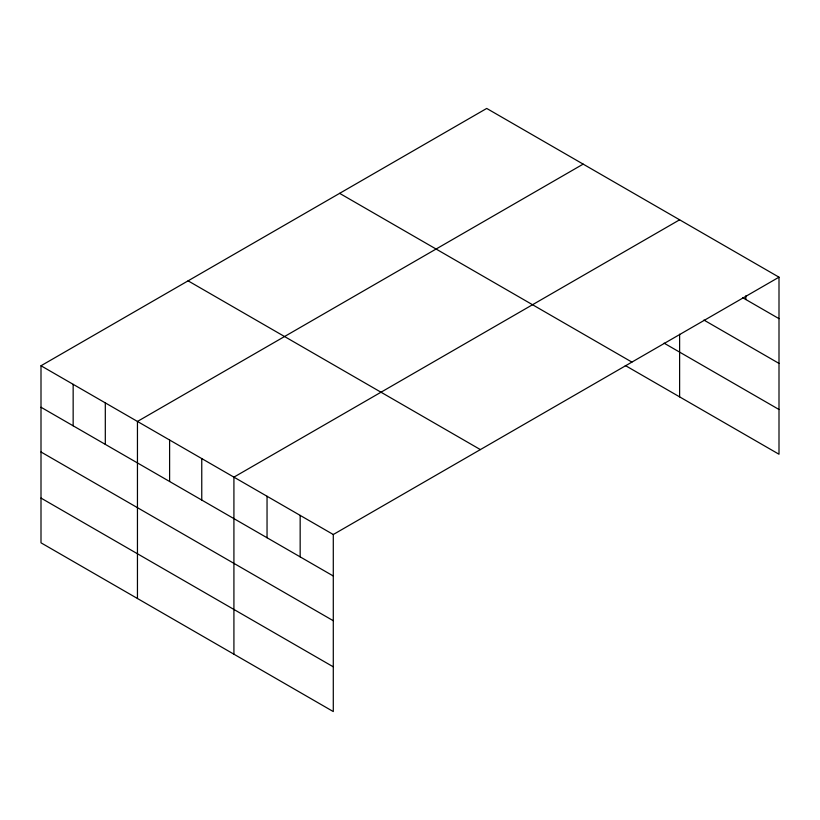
<?xml version="1.0" encoding="UTF-8"?>
<svg xmlns="http://www.w3.org/2000/svg" width="820" height="820" viewBox="0 0 820 820"><rect width="100%" height="100%" fill="white"/><g stroke="black" fill="none" stroke-linecap="round" stroke-linejoin="round"><path stroke-width="1.23" d="M779 277.18L333.289 534.517L333.289 711.565L41 542.819L41 365.761L486.711 108.435L779 277.18L779 454.239L625.291 365.505M583.163 164.123L137.452 421.449L137.452 598.508M679.616 219.811L233.915 477.137L233.915 654.196M742.561 297.629L779 318.662M703.909 320.056L779 363.404M664.097 343.16L779 409.498M339.623 193.346L631.912 362.102M188.087 280.84L480.376 449.596M41 365.761L333.289 534.517M41 407.243L333.289 575.999M41 451.984L333.289 620.73M41 498.078L333.289 666.824M745.872 295.774L745.872 299.546M679.616 334.201L679.616 396.87M300.161 515.39L300.161 556.872M267.043 496.264L267.043 537.746M201.761 458.575L201.761 500.056M169.607 440.012L169.607 481.494M105.308 402.886L105.308 444.368M73.154 384.324L73.154 425.805"/></g></svg>
